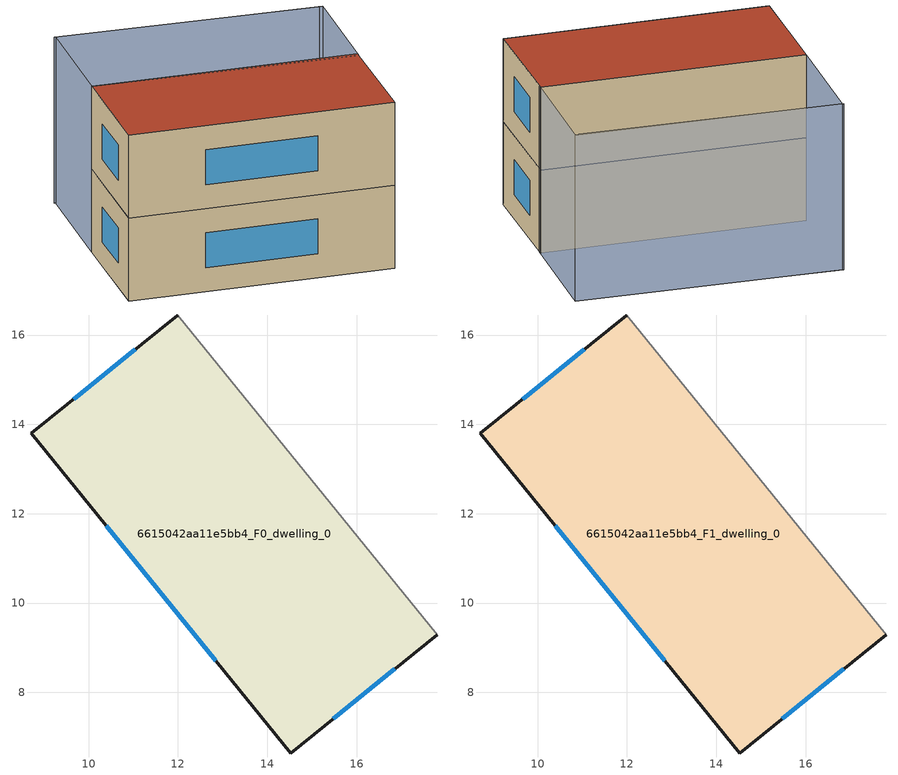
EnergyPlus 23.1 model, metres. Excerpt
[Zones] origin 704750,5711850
6615042aa11e5bb4_F0_dwelling_0
 floor ground (EU_floor_Construction): 11.99,16.45 17.81,9.29 14.53,6.64 8.72,13.8 z0
 wall outside (EU_wall_Construction): 11.99,16.45 8.72,13.8 14.53,6.64 17.81,9.29 z0:3
 wall adiabatic (EU_wall_Construction): 17.81,9.29 11.99,16.45 z0:3
 window (EU_Window_Construction): 11.05,15.68 9.66,14.57 / 15.48,7.41 16.86,8.53 / 10.4,11.73 12.85,8.71 z0.87:2.13
6615042aa11e5bb4_F1_dwelling_0
 floor to 6615042aa11e5bb4_F0_dwelling_0 (EU_floor_Construction): 11.99,16.45 17.8,9.29 14.53,6.64 8.72,13.8 z3
 wall outside (EU_wall_Construction): 11.99,16.45 8.72,13.8 14.53,6.64 17.81,9.29 z3:6
 wall adiabatic (EU_wall_Construction): 17.81,9.29 11.99,16.45 z3:6
 window (EU_Window_Construction): 11.05,15.68 9.66,14.57 / 15.48,7.41 16.86,8.53 / 10.4,11.73 12.85,8.71 z3.87:5.13
 roof outside (EU_roof_Construction): 17.81,9.29 11.99,16.45 8.72,13.8 14.53,6.64 z6
shading: 20.94,11.91 15.32,19.12 / 11.99,16.45 15.35,19.08 / 15.35,19.08 21.04,11.83 / 21.04,11.83 17.68,9.2 / 17.68,9.2 11.99,16.45 z0:6
[Building]
EU S2 Campaign: North Axis=0; Terrain=City; Solar Distribution=FullExterior
[Site:Location]
London: Latitude=51.5; Longitude=-0.5; Time Zone=0; Elevation=25
[SizingPeriod:WeatherFileDays]
AnnualSizingPeriod: Begin Month=1; Begin Day of Month=1; End Month=12; End Day of Month=31; Day of Week for Start Day=Monday; Use Weather File Daylight Saving Period=No; Use Weather File Rain and Snow Indicators=No
[MATERIAL]
EU_InternalMass_Material: Roughness=MediumRough; Thickness=0.1; Conductivity=1; Density=1800; Specific Heat=900; Thermal Absorptance=0.9; Solar Absorptance=0.7; Visible Absorptance=0.7
[MATERIAL:NOMASS] Roughness=MediumRough; Thermal Absorptance=0.9; Solar Absorptance=0.7; Visible Absorptance=0.7
Name | Thermal Resistance
EU_wall_NoMass | 0.724719
EU_roof_NoMass | 2.98947
EU_floor_NoMass | 2.39157
[WINDOWMATERIAL:SIMPLEGLAZINGSYSTEM]
EU_Window_SimpleGlazing: UFactor=2.63425; Solar Heat Gain Coefficient=0.76; Visible Transmittance=0.76
[CONSTRUCTION]
EU_wall_Construction: EU_wall_NoMass
EU_roof_Construction: EU_roof_NoMass
EU_floor_Construction: EU_floor_NoMass
EU_Window_Construction: EU_Window_SimpleGlazing
EU_InternalMass_Construction: EU_InternalMass_Material
[ZONE] Type=1; Multiplier=1; Ceiling Height=autocalculate; Floor Area=autocalculate; Part of Total Floor Area=Yes
Name | Volume
6615042aa11e5bb4_F0_dwelling_0 | 116.547
6615042aa11e5bb4_F1_dwelling_0 | 116.546
[INTERNALMASS] Construction=EU_InternalMass_Construction; Surface Area=38.8489
Name | Zone or ZoneList
6615042aa11e5bb4_F0_dwelling_0_EU_InternalMass | 6615042aa11e5bb4_F0_dwelling_0
6615042aa11e5bb4_F1_dwelling_0_EU_InternalMass | 6615042aa11e5bb4_F1_dwelling_0
[OTHEREQUIPMENT] Fuel Type=Electricity; Design Level Calculation Method=Watts/Area; Power per Zone Floor Area=1; Fraction Latent=0; Fraction Radiant=0; Fraction Lost=0; Carbon Dioxide Generation Rate=0; EndUse Subcategory=EU_Step8_InternalGains
Name | Zone or ZoneList or Space or SpaceList | Schedule
EU_Step8_InternalGain_6615042aa11e5bb4_F0_dwelling_0_f000 | 6615042aa11e5bb4_F0_dwelling_0 | EU_Step8_GainSchedule_6615042aa11e5bb4_F0_dwelling_0_f000
EU_Step8_InternalGain_6615042aa11e5bb4_F1_dwelling_0_f000 | 6615042aa11e5bb4_F1_dwelling_0 | EU_Step8_GainSchedule_6615042aa11e5bb4_F1_dwelling_0_f000
[ZONEVENTILATION:DESIGNFLOWRATE] Schedule=EU_AlwaysOn; Design Flow Rate Calculation Method=AirChanges/Hour; Air Changes per Hour=0.418135; Ventilation Type=Natural; Fan Pressure Rise=0; Fan Total Efficiency=1; Constant Term Coefficient=1; Temperature Term Coefficient=0; Velocity Term Coefficient=0; Velocity Squared Term Coefficient=0; Minimum Indoor Temperature=-100; Maximum Indoor Temperature=100; Delta Temperature=-100; Minimum Outdoor Temperature=-100; Maximum Outdoor Temperature=100; Maximum Wind Speed=40
Name | Zone or ZoneList or Space or SpaceList
EU_ConstantAir_6615042aa11e5bb4_F0_dwelling_0 | 6615042aa11e5bb4_F0_dwelling_0
EU_ConstantAir_6615042aa11e5bb4_F1_dwelling_0 | 6615042aa11e5bb4_F1_dwelling_0
[HVACTEMPLATE:THERMOSTAT] Constant Heating Setpoint=20; Constant Cooling Setpoint=50
EU_HeatOnly_6615042aa11e5bb4_F0_dwelling_0; EU_HeatOnly_6615042aa11e5bb4_F1_dwelling_0
[HVACTEMPLATE:ZONE:IDEALLOADSAIRSYSTEM] System Availability Schedule=EU_AlwaysOn; Maximum Heating Supply Air Temperature=50; Minimum Cooling Supply Air Temperature=13; Maximum Heating Supply Air Humidity Ratio=0.0156; Minimum Cooling Supply Air Humidity Ratio=0.0077; Heating Limit=NoLimit; Cooling Limit=NoLimit; Heating Availability Schedule=EU_AlwaysOn; Cooling Availability Schedule=EU_CoolingOff; Dehumidification Control Type=ConstantSensibleHeatRatio; Cooling Sensible Heat Ratio=0.7; Dehumidification Setpoint=60; Humidification Control Type=None; Humidification Setpoint=30; Outdoor Air Method=None; Outdoor Air Flow Rate per Person=0.00944; Outdoor Air Flow Rate per Zone Floor Area=0; Outdoor Air Flow Rate per Zone=0; Demand Controlled Ventilation Type=None; Outdoor Air Economizer Type=NoEconomizer; Heat Recovery Type=None; Sensible Heat Recovery Effectiveness=0.7; Latent Heat Recovery Effectiveness=0.65
Name | Template Thermostat
6615042aa11e5bb4_F0_dwelling_0 | EU_HeatOnly_6615042aa11e5bb4_F0_dwelling_0
6615042aa11e5bb4_F1_dwelling_0 | EU_HeatOnly_6615042aa11e5bb4_F1_dwelling_0
[SIZING:ZONE] Zone Cooling Design Supply Air Temperature Input Method=SupplyAirTemperature; Zone Cooling Design Supply Air Temperature=13; Zone Heating Design Supply Air Temperature Input Method=SupplyAirTemperature; Zone Heating Design Supply Air Temperature=50; Zone Cooling Design Supply Air Humidity Ratio=0.008; Zone Heating Design Supply Air Humidity Ratio=0.008; Cooling Design Air Flow Method=DesignDay; Cooling Design Air Flow Rate=0; Cooling Minimum Air Flow per Zone Floor Area=0.000762; Cooling Minimum Air Flow=0; Cooling Minimum Air Flow Fraction=0.2; Heating Design Air Flow Method=DesignDay; Heating Design Air Flow Rate=0; Heating Maximum Air Flow per Zone Floor Area=0.002032; Heating Maximum Air Flow=0.141576; Heating Maximum Air Flow Fraction=0.3; Account for Dedicated Outdoor Air System=No; Dedicated Outdoor Air System Control Strategy=NeutralSupplyAir; Dedicated Outdoor Air Low Setpoint Temperature for Design=autosize; Dedicated Outdoor Air High Setpoint Temperature for Design=autosize; Zone Load Sizing Method=Sensible Load Only No Latent Load; Zone Latent Cooling Design Supply Air Humidity Ratio Input Method=HumidityRatioDifference; Zone Cooling Design Supply Air Humidity Ratio Difference=0.005; Zone Latent Heating Design Supply Air Humidity Ratio Input Method=HumidityRatioDifference; Zone Humidification Design Supply Air Humidity Ratio Difference=0.005
6615042aa11e5bb4_F0_dwelling_0; 6615042aa11e5bb4_F1_dwelling_0
[SCHEDULE:CONSTANT]
Name | Hourly Value
EU_AlwaysOn | 1
EU_CoolingOff | 0
[SCHEDULE:FILE] Column Number=1; Rows to Skip at Top=0; Number of Hours of Data=8760; Column Separator=Comma; Interpolate to Timestep=No; Minutes per Item=60; Adjust Schedule for Daylight Savings=Yes
Name | File
EU_Step8_GainSchedule_6615042aa11e5bb4_F0_dwelling_0_f000 | ../../schedules/6615042aa11e5bb4/6615042aa11e5bb4_F0_dwelling_0_f000_gain.csv
EU_Step8_GainSchedule_6615042aa11e5bb4_F1_dwelling_0_f000 | ../../schedules/6615042aa11e5bb4/6615042aa11e5bb4_F1_dwelling_0_f000_gain.csv
